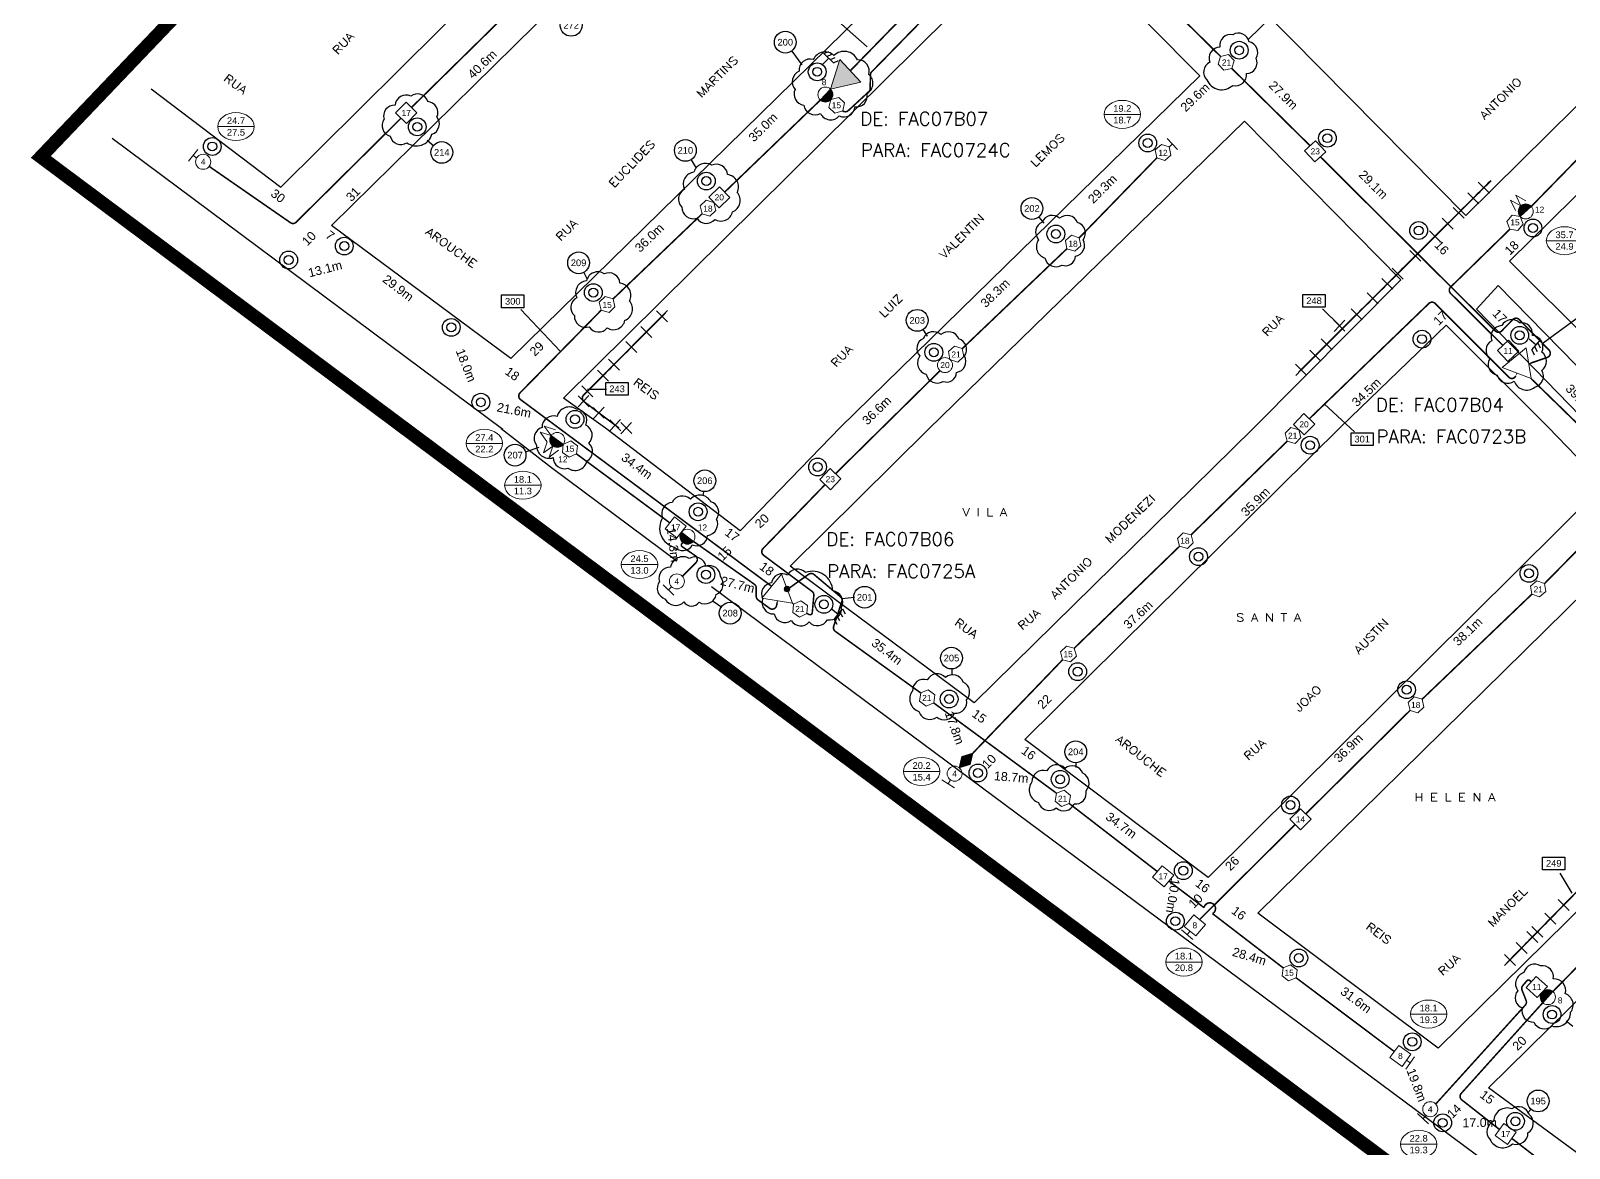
# Model space of a CAD drawing. Header units: inches. Extents: x 246034 to 247769, y 7726337 to 7727523.
# Drawn here: x 246172.3 to 246518.2, y 7726736.5 to 7726987.6 of the extents above; entities that cross this region are included whole.
import ezdxf
from ezdxf.enums import TextEntityAlignment as Align

# ---------------------------------------------------------------- set-up
doc = ezdxf.new("R2010")
doc.units = ezdxf.units.IN
doc.header["$LTSCALE"] = 6
doc.header["$MEASUREMENT"] = 0
doc.linetypes.add('DASHED', pattern=[0.75, 0.5, -0.25])
doc.linetypes.add('PHANTOMX2', pattern=[5, 2.5, -0.5, 0.5, -0.5, 0.5, -0.5])
for name, color, linetype in [('ALTERAÇÃO', 4, 'Continuous'), ('ANOTACOES', 6, 'Continuous'), ('DISTANCIA', 7, 'Continuous'), ('ELETRONICO', 4, 'Continuous'), ('LIMITE', 5, 'PHANTOMX2'), ('NET-CBTR', 3, 'DASHED'), ('NET_UPGRADE', 7, 'Continuous'), ('POSTES', 1, 'Continuous'), ('QUADRAS', 7, 'Continuous'), ('RUAS', 7, 'Continuous'), ('TERRA', 7, 'Continuous')]:
    doc.layers.add(name, color=color, linetype=linetype)
for name, color, linetype, lineweight in [('NET-AMP', 1, 'Continuous', 20), ('NET-SPLT', 1, 'Continuous', 20), ('NET-TAP', 1, 'Continuous', 20), ('NET-TERM', 1, 'Continuous', 20)]:
    doc.layers.add(name, color=color, linetype=linetype, lineweight=lineweight)
doc.layers.add('NET-AMP @ 1', color=1, linetype='Continuous', lineweight=20, true_color=0xff0000)
doc.styles.add('B', font='SIMPLEX', dxfattribs={"width": 1.2, "height": 1.8})
doc.styles.add('Folhas_CAD', font='arial.ttf')
doc.styles.add('Romans', font='ROMANS.shx', dxfattribs={"height": 3})
doc.styles.get("Standard").update_dxf_attribs({"font": 'arial.ttf'})
doc.dimstyles.get("Standard").update_dxf_attribs({"dimtxt": 0.18, "dimasz": 0.18, "dimexe": 0.18, "dimexo": 0.0625, "dimgap": 0.09, "dimtad": 0, "dimtih": 1, "dimtoh": 1, "dimdec": 4, "dimzin": 0, "dimdsep": 46, "dimtxsty": 'Standard', "dimcen": 0.09, "dimadec": 0, "dimazin": 0, "dimtfac": 1, "dimtdec": 4, "dimtofl": 0, "dimtmove": 0, "dimatfit": 3, "dimfxl": 1, "dimtolj": 1, "dimtzin": 0, "dimarcsym": 0})

# ---------------------------------------------------------------- blocks, each defined once
blk = doc.blocks.new('POSTECS')
at = {"layer": 'POSTES', "linetype": 'ByBlock'}
for radius in [2, 1]:
    blk.add_circle((0, 0), radius, dxfattribs=at)
blk = doc.blocks.new('POSTE')
at = {"layer": 'POSTES', "linetype": 'ByBlock'}
for radius in [2, 1]:
    blk.add_circle((0, 0), radius, dxfattribs=at)
blk = doc.blocks.new('TERRA')
at = {"layer": 'TERRA', "linetype": 'ByBlock'}
for p, q in [((0, 0), (0, -2.02)), ((-1.5, -2.02), (-1.97, -3.15)), ((-1.5, -2.02), (1.5, -2.02)), ((-0.49, -2.02), (-0.96, -3.15)), ((0.57, -2.02), (0.09, -3.15)), ((1.5, -2.02), (1.03, -3.15))]:
    blk.add_line(p, q, dxfattribs=at)
blk = doc.blocks.new('DC')
h = blk.add_hatch(color=256)
h.dxf.hatch_style = 1
h.paths.add_polyline_path([(3.38, 0), (0, 0, 1)])
blk.add_line((0, 0), (3.38, 0))
blk.add_circle((1.69, 0), 1.69)
at = {"color": 0}
blk.add_attdef('DCVAL', text='', height=1.35, dxfattribs=at).set_placement((3.1, 3.27), align=Align.MIDDLE)
blk = doc.blocks.new('LE')
at = {"layer": 'NET-AMP'}
h = blk.add_hatch(color=256, dxfattribs=at)
h.dxf.hatch_style = 1
h.paths.add_polyline_path([(0, 3.5), (0, -3.5), (6.06, 0)])
blk.add_lwpolyline([(0, 3.5), (0, -3.5), (6.06, 0)], close=True, dxfattribs=at)
blk = doc.blocks.new('TERMINAL')
blk.add_line((-1, 0), (0, 0))
blk.add_lwpolyline([(-1, -1.6875), (-1, 1.6875)])
blk = doc.blocks.new('EQUAL')
h = blk.add_hatch(color=256)
h.dxf.hatch_style = 1
h.paths.add_polyline_path([(2.25, 1.3), (0, 0), (2.25, -1.3), (4.5, 0)])
for points in [[(4.5, 0), (2.25, 1.3), (0, 0)], [(4.5, 0), (2.25, -1.3), (0, 0)]]:
    blk.add_lwpolyline(points)
blk = doc.blocks.new('TAP8')
blk.add_lwpolyline([(0.92, 1.59), (0, 0), (0.92, -1.59), (2.76, -1.59), (3.68, 0), (2.76, 1.59)], close=True)
blk.add_attdef('DBVAL', text='', height=1.35).set_placement((1.77, -0.06), align=Align.MIDDLE)
blk = doc.blocks.new('TAP2')
at = {"color": 0}
blk.add_circle((1.69, 0), 1.69, dxfattribs=at)
blk.add_attdef('DBVAL', text='', height=1.35, dxfattribs=at).set_placement((1.69, 0), align=Align.MIDDLE)
blk = doc.blocks.new('TAP4')
blk.add_lwpolyline([(3.38, -1.69), (0, -1.69), (0, 1.69), (3.38, 1.69)], close=True)
at = {"color": 0}
blk.add_attdef('DBVAL', text='', height=1.35, dxfattribs=at).set_placement((1.69, 0), align=Align.MIDDLE)
blk = doc.blocks.new('HI-LOW')
blk.add_lwpolyline([(-4.1, 0), (4.1, 0)])
blk.add_ellipse((0, 0), major_axis=(4.1, 0), ratio=0.768293)
for tag, p in [('END-HI', (0, 1.33)), ('END-LO', (0, -1.29))]:
    blk.add_attdef(tag, text='', height=1.5).set_placement(p, align=Align.MIDDLE_CENTER)
blk = doc.blocks.new('AMP3')
for p, q in [((3.1, 1.71), (3.3, 2.03)), ((0, 0), (-0.33, 0)), ((3.1, -1.71), (3.3, -2.03)), ((6.06, 0), (6.38, 0))]:
    blk.add_line(p, q)
blk.add_lwpolyline([(0, 3.5), (0, -3.5), (6.06, 0)], close=True)
blk = doc.blocks.new('CX_CodUpgrade')
blk.add_circle((-0.13, 0.04), 2.45)
at = {"color": 1, "flags": 1}
for tag, p in [('RETIRAR1', (4.74, 11.47)), ('NOVO1', (28.33, 11.47)), ('RETIRAR2', (4.74, 7.94)), ('NOVO2', (28.33, 7.94)), ('RETIRAR3', (4.74, 4.42)), ('NOVO3', (28.33, 4.42)), ('RETIRAR4', (4.74, 0.89)), ('NOVO4', (28.33, 0.9)), ('RETIRAR5', (4.74, -2.63)), ('NOVO5', (28.33, -2.63)), ('RETIRAR6', (4.74, -6.15)), ('NOVO6', (28.33, -6.15)), ('RETIRAR7', (4.74, -9.68)), ('NOVO7', (28.33, -9.68)), ('RETIRAR8', (4.74, -13.2)), ('NOVO8', (28.33, -13.2)), ('RETIRAR9', (4.74, -16.73)), ('NOVO9', (28.33, -16.73))]:
    blk.add_attdef(tag, p, '', height=1.5, dxfattribs=at)
at = {"color": 7, "flags": 1}
for tag, p in [('ANTIGO1', (17.16, 11.46)), ('ANTIGO2', (17.16, 7.94)), ('ANTIGO3', (17.16, 4.41)), ('ANTIGO4', (17.16, 0.89)), ('ANTIGO5', (17.16, -2.63)), ('ANTIGO6', (17.16, -6.16)), ('ANTIGO7', (17.16, -9.68)), ('ANTIGO8', (17.16, -13.21)), ('ANTIGO9', (17.16, -16.73))]:
    blk.add_attdef(tag, p, '', height=1.5, dxfattribs=at)
at = {"color": 1}
blk.add_attdef('CODIGO', text='', height=1.5, dxfattribs=at).set_placement((-0.13, 0.04), align=Align.MIDDLE_CENTER)
blk = doc.blocks.new('AMP3AC')
h = blk.add_hatch(color=256)
h.dxf.hatch_style = 1
h.paths.add_polyline_path([(2.55, 2.03), (3.66, 1.39, 0.131652), (3.74, 1.71, 0.767327)])
h.paths.add_polyline_path([(3.66, 1.39), (2.55, 2.03, 0.131652), (2.47, 1.71, 0.767327)])
for p, q in [((3.1, 1.71), (3.3, 2.03)), ((0, 0), (-0.33, 0)), ((3.1, -1.71), (3.3, -2.03)), ((6.06, 0), (6.38, 0))]:
    blk.add_line(p, q)
blk.add_lwpolyline([(0, 3.5), (0, -3.5), (6.06, 0)], close=True)
blk.add_circle((3.1, 1.71), 0.638)
blk = doc.blocks.new('CARGA')
for p, q in [((-2.5, 0.81), (0, 1.62)), ((-2.5, 0.81), (0, 0)), ((-2.5, -0.81), (0, 0)), ((-2.5, -0.81), (0, -1.62))]:
    blk.add_line(p, q)
blk = doc.blocks.new('CX_CodUpgradeCabo')
blk.add_lwpolyline([(-2.63, 1.45), (2.37, 1.45), (2.37, -1.4), (-2.63, -1.4)], close=True)
at = {"color": 1}
blk.add_attdef('CODIGO', text='', height=1.5, dxfattribs=at).set_placement((-0.13, 0.04), align=Align.MIDDLE_CENTER)
at = {"color": 1, "style": 'Folhas_CAD', "flags": 1}
for tag, p in [('SERVICO', (5.97, 0.89)), ('TIPO', (17.92, 0.89)), ('COMP', (25.22, 0.89))]:
    blk.add_attdef(tag, p, '', height=1.5, dxfattribs=at)
blk = doc.blocks.new('EXCLUIR_CABOdwg')
at = {"layer": 'ANOTACOES', "color": 4}
for points in [[(-1.24, 1.23), (1.24, -1.23)], [(-1.2, -1.28), (1.21, 1.29)]]:
    blk.add_lwpolyline(points, dxfattribs=at)

msp = doc.modelspace()

# ---------------------------------------------------------------- linework, layer by layer
at = {"layer": 'LIMITE', "linetype": 'Continuous', "const_width": 3}
msp.add_lwpolyline([(247361.51, 7726563.79), (247112.71, 7726442.48), (247147.92, 7726399.42), (247053.32, 7726359.97), (247014.86, 7726409.04), (246947.68, 7726374.32), (246685.76, 7726554.08), (246504.44, 7726695.05), (246513.62, 7726706.42), (246174.51, 7726959.26), (246306.47, 7727097.36), (246264.31, 7727145.51), (246277.78, 7727165.15), (246472.38, 7727189.68), (246553, 7727281.82), (246508.14, 7727323.79), (246532.23, 7727521.49), (246803.54, 7727504.62), (247403.19, 7726894.55)], dxfattribs=at)
at = {"layer": 'NET-CBTR', "const_width": 0.35}
for points in [[(246356.53, 7726978.61), (246394.13, 7727017.15)], [(246439.81, 7726981.84), (246420.38, 7727001.01)], [(246283.84, 7726995.89), (246257.87, 7726970.37)], [(246459.95, 7726961.75), (246442.32, 7726979.15)], [(246328.29, 7726951.35), (246349.79, 7726972.03)], [(246509.68, 7726948.14), (246531.56, 7726970.54)], [(246408.02, 7726941.07), (246425.49, 7726959.06)], [(246500.64, 7726953.97), (246457.37, 7726910.88)], [(246303.19, 7726927.34), (246323.21, 7726946.47)], [(246381.71, 7726916.17), (246405.26, 7726938.64)], [(246353.21, 7726888.06), (246376.72, 7726911.22)], [(246454.79, 7726895.37), (246433.17, 7726874.33)], [(246315.94, 7726877.03), (246294.98, 7726892.51)], [(246512.65, 7726863.37), (246531.4, 7726882.41)], [(246430.56, 7726871.74), (246406.89, 7726848.84)], [(246485.11, 7726837.37), (246509.83, 7726861.01)], [(246404.28, 7726846.25), (246384.11, 7726825.27)], [(246402.89, 7726816.27), (246375.28, 7726836.56)], [(246458.95, 7726811.6), (246482.41, 7726834.87)], [(246405.75, 7726813.96), (246425.58, 7726798.66)], [(246435.08, 7726787.86), (246456.57, 7726809.21)], [(246527.2, 7726801.56), (246504.15, 7726778.07)], [(246537.58, 7726795.17), (246514.53, 7726771.68)], [(246478.87, 7726758.21), (246456.78, 7726774.78)], [(246505.27, 7726738.7), (246526.34, 7726722.44)]]:
    msp.add_lwpolyline(points, dxfattribs=at)
at = {"layer": 'NET-CBTR'}
for points in [[(246354.84, 7726969.6, 0.35, 0.35, 0), (246354.92, 7726969.55, 0.35, 0.35, 0.328427), (246356.1, 7726969.68, 0.35, 0.35, 0), (246360.68, 7726973.91, 0.35, 0.35, 0.205129), (246361.01, 7726974.63, 0.35, 0.35, 0), (246361.06, 7726977.68, 0.35, 0.35, -0.191859), (246361.34, 7726978.37, 0.35, 0.35, 0), (246379.23, 7726996.64, 0, 0, 0)], [(246459.74, 7726900.39, 0.35, 0.35, 0), (246486.64, 7726926.32, 0.35, 0.35, -0.412923), (246488.06, 7726926.32, 0.35, 0.35, 0), (246504.64, 7726909.75, 0.35, 0.35, 0.579674), (246506.18, 7726910.1, 0, 0, 0)], [(246533.66, 7726884.92, 0.35, 0.35, 0), (246533.85, 7726885.1, 0.35, 0.35, 0.429418), (246533.86, 7726885.83, 0.35, 0.35, 0), (246509.74, 7726909.34, 0, 0, 0)], [(246346.79, 7726856.65, 0.35, 0.35, 0), (246347.28, 7726856.42, 0.35, 0.35, 0.524425), (246347.99, 7726856.83, 0.35, 0.35, 0), (246348.34, 7726860.72, 0.35, 0.35, 0.255334), (246347.96, 7726861.6, 0.35, 0.35, 0), (246337.02, 7726869.75, 0.35, 0.35, -0.450243), (246336.92, 7726871.25, 0.35, 0.35, 0), (246350.87, 7726885.62, 0, 0, 0)], [(246340.1, 7726859.12, 0.35, 0.35, 0), (246339.96, 7726858.43, 0.35, 0.35, -0.546847), (246338.39, 7726857.82, 0.35, 0.35, 0), (246335.8, 7726859.7, 0.35, 0.35, -0.239717), (246335.39, 7726860.51, 0.35, 0.35, 0), (246335.39, 7726862.4, 0.35, 0.35, 0.240087), (246334.98, 7726863.21, 0.35, 0.35, 0), (246321.25, 7726872.87, 0, 0, 0)], [(246372.37, 7726838.8, 0.35, 0.35, 0), (246353.16, 7726852.64, 0.35, 0.35, -0.327154), (246352.8, 7726853.76, 0.35, 0.35, 0), (246354.63, 7726859.32, 0.35, 0.35, 0.305967), (246354.33, 7726860.4, 0.35, 0.35, 0), (246348.39, 7726865.41, 0.35, 0.35, 0.342108), (246347.17, 7726865.46, 0.35, 0.35, 0), (246342.66, 7726862.26, 0, 0, 0)], [(246437.99, 7726789.2, 0.35, 0.35, 0), (246453.86, 7726777.02, 0, 0, 0)]]:
    msp.add_lwpolyline(points, format="xyseb", dxfattribs=at)
at = {"layer": 'NET-CBTR', "const_width": 0.35}
for points in [[(246255.51, 7726967.96), (246231.94, 7726944.61, -0.3688), (246230.65, 7726944.48), (246212.36, 7726957.14)], [(246509.47, 7726912.89), (246513.28, 7726914.21, 0.550714), (246513.67, 7726915.85), (246506.95, 7726922.71, 0.39956), (246505.57, 7726922.76), (246502.96, 7726920.1, -0.396859), (246501.59, 7726920.14), (246462.25, 7726959.28)], [(246503.3, 7726916.89), (246491.53, 7726928.59, -0.418732), (246491.54, 7726930.02), (246504.87, 7726943.02)], [(246338.83, 7726862.78), (246282.34, 7726904.76, -0.442061), (246282.27, 7726906.23), (246300.52, 7726924.81)], [(246304.53, 7726898.32), (246296.66, 7726904.27, -0.442061), (246296.58, 7726905.75), (246314.96, 7726924.21)], [(246318.88, 7726872.58), (246318.69, 7726872.39, 0.463991), (246318.77, 7726871.63), (246321.7, 7726869.63, -0.468211), (246321.85, 7726868.1), (246318.78, 7726865)], [(246428.19, 7726796.51), (246436.1, 7726790.53, -1.610458), (246437.99, 7726789.2), (246437.99, 7726789.2)], [(246509.65, 7726773.84), (246509.44, 7726774.09, 0.464701), (246508.67, 7726774.1), (246507.76, 7726773.03, 0.276998), (246507.59, 7726772.02), (246508.51, 7726769.67, -0.284736), (246508.32, 7726768.63), (246488.18, 7726746.4)], [(246512.26, 7726769.18), (246493.92, 7726748.8, 0.435498), (246494.04, 7726747.34), (246502.54, 7726740.67)]]:
    msp.add_lwpolyline(points, format="xyb", dxfattribs=at)
at = {"layer": 'NET_UPGRADE'}
for points in [[(246442.55, 7726975.35, 0.520567), (246442.55, 7726975.35, 0.520567), (246445.66, 7726977.98, 0.520567), (246447.82, 7726981.47, 0.520567), (246446.22, 7726985.13, 0.520567), (246442.55, 7726986.73, 0.520567), (246439.63, 7726983.91, 0.520567), (246437.37, 7726980.52, 0.520567), (246436.71, 7726976.57, 0.520567), (246442.55, 7726975.35)], [(246352.86, 7726982.04, 0.520567), (246352.86, 7726982.04, 0.520567), (246348.22, 7726981.16, 0.520567), (246345.03, 7726978.52, 0.520567), (246344.15, 7726974.45, 0.520567), (246346.07, 7726970.93, 0.520567), (246349.82, 7726969.01, 0.520567), (246354.06, 7726968.46, 0.520567), (246357.58, 7726970.53, 0.520567), (246360.3, 7726973.49, 0.520567), (246360.7, 7726977.8, 0.520567), (246358.14, 7726981.08, 0.520567), (246352.86, 7726982.04)], [(246262.47, 7726964.36, 0.520567), (246262.47, 7726964.36, 0.520567), (246263.58, 7726968.25, 0.520567), (246261.52, 7726971.69, 0.520567), (246257.7, 7726972.94, 0.520567), (246254.18, 7726970.89, 0.520567), (246251.69, 7726967.73, 0.520567), (246253.08, 7726963.92, 0.520567), (246256.82, 7726962.45, 0.520567), (246262.47, 7726964.36)], [(246331.11, 7726951.28, 0.520567), (246331.11, 7726951.28, 0.520567), (246328.95, 7726955.28, 0.520567), (246325.4, 7726957.39, 0.520567), (246321.39, 7726955.81, 0.520567), (246319.22, 7726952, 0.520567), (246318.69, 7726947.99, 0.520567), (246322.04, 7726945.5, 0.520567), (246326.05, 7726945.23, 0.520567), (246330.06, 7726946.94, 0.520567), (246331.11, 7726951.28)], [(246407.15, 7726936.97, 0.520567), (246407.15, 7726936.97, 0.520567), (246408.92, 7726940.66, 0.520567), (246407.64, 7726944.52, 0.520567), (246403.62, 7726945.48, 0.520567), (246399.68, 7726944.6, 0.520567), (246398.88, 7726940.66, 0.520567), (246400.32, 7726936.56, 0.520567), (246404.1, 7726934.96, 0.520567), (246407.15, 7726936.97)], [(246306.92, 7726926.88, 0.520567), (246306.92, 7726926.88, 0.520567), (246304.75, 7726930.88, 0.520567), (246301.2, 7726932.99, 0.520567), (246297.19, 7726931.41, 0.520567), (246295.02, 7726927.6, 0.520567), (246294.49, 7726923.59, 0.520567), (246297.85, 7726921.1, 0.520567), (246301.86, 7726920.83, 0.520567), (246305.86, 7726922.54, 0.520567), (246306.92, 7726926.88)], [(246510.46, 7726907.52, 0.520567), (246510.46, 7726907.52, 0.520567), (246512.04, 7726911.28, 0.520567), (246512.04, 7726915.41, 0.520567), (246509.93, 7726919.16, 0.520567), (246507.01, 7726921.94, 0.520567), (246503.02, 7726921.34, 0.520567), (246500.77, 7726917.96, 0.520567), (246500.32, 7726913.91, 0.520567), (246501.97, 7726910.23, 0.520567), (246505.8, 7726908.88, 0.520567), (246510.46, 7726907.52)], [(246380.45, 7726910.83, 0.520567), (246380.45, 7726910.83, 0.520567), (246382.21, 7726914.52, 0.520567), (246380.93, 7726918.38, 0.520567), (246376.91, 7726919.34, 0.520567), (246372.97, 7726918.46, 0.520567), (246372.17, 7726914.52, 0.520567), (246373.61, 7726910.42, 0.520567), (246377.39, 7726908.82, 0.520567), (246380.45, 7726910.83)], [(246289.73, 7726891.68, 0.520567), (246289.73, 7726891.68, 0.520567), (246293, 7726889.32, 0.520567), (246297.32, 7726890.87, 0.520567), (246297.73, 7726894.94, 0.520567), (246297.07, 7726899.01, 0.520567), (246294.96, 7726902.58, 0.520567), (246290.59, 7726900.92, 0.520567), (246287.22, 7726898.46, 0.520567), (246285.96, 7726894.49, 0.520567), (246289.73, 7726891.68)], [(246317.01, 7726871.59, 0.520567), (246317.01, 7726871.59, 0.520567), (246321.01, 7726872.07, 0.520567), (246324.45, 7726874.21, 0.520567), (246326.45, 7726877.88, 0.520567), (246325.21, 7726881.74, 0.520567), (246320.59, 7726882.31, 0.520567), (246316.49, 7726881.6, 0.520567), (246314.34, 7726878.12, 0.520567), (246317.01, 7726871.59)], [(246322.53, 7726859.18, 0.520567), (246322.53, 7726859.18, 0.520567), (246326.39, 7726860.93, 0.520567), (246327.34, 7726864.93, 0.520567), (246324.06, 7726867.27, 0.520567), (246320.34, 7726869.02, 0.520567), (246316.11, 7726867.05, 0.520567), (246313.63, 7726863.84, 0.520567), (246314.94, 7726859.9, 0.520567), (246319.1, 7726859.25, 0.520567), (246322.53, 7726859.18)], [(246346.48, 7726865.84, 0.520567), (246346.48, 7726865.84, 0.520567), (246342.47, 7726865.26, 0.520567), (246338.8, 7726863.52, 0.520567), (246336.83, 7726859.97, 0.520567), (246339.39, 7726856.54, 0.520567), (246343.28, 7726855.09, 0.520567), (246347.29, 7726854.74, 0.520567), (246351.42, 7726855.26, 0.520567), (246354.56, 7726858.05, 0.520567), (246352.59, 7726861.71, 0.520567), (246346.48, 7726865.84)], [(246371.98, 7726834.62, 0.520567), (246371.98, 7726834.62, 0.520567), (246375.98, 7726833.38, 0.520567), (246379.98, 7726834.28, 0.520567), (246382.68, 7726837.26, 0.520567), (246381.95, 7726841.21, 0.520567), (246377.95, 7726842.27, 0.520567), (246373.84, 7726841.71, 0.520567), (246370.52, 7726839.23, 0.520567), (246371.98, 7726834.62)], [(246398.85, 7726814.18, 0.520567), (246398.85, 7726814.18, 0.520567), (246402.85, 7726812.94, 0.520567), (246406.85, 7726813.84, 0.520567), (246409.55, 7726816.83, 0.520567), (246408.82, 7726820.77, 0.520567), (246404.82, 7726821.84, 0.520567), (246400.71, 7726821.27, 0.520567), (246397.38, 7726818.8, 0.520567), (246398.85, 7726814.18)], [(246518.5, 7726767.03, 0.520567), (246518.5, 7726767.03, 0.520567), (246517.31, 7726771.19, 0.520567), (246514.62, 7726774.52, 0.520567), (246511.78, 7726777.45, 0.520567), (246508.03, 7726775.94, 0.520567), (246506.62, 7726771.87, 0.520567), (246507.67, 7726767.99, 0.520567), (246510.27, 7726764.83, 0.520567), (246514.3, 7726763.97, 0.520567), (246518.5, 7726767.03)], [(246505.48, 7726737.47, 0.520567), (246505.48, 7726737.47, 0.520567), (246508.93, 7726739.94, 0.520567), (246509.2, 7726744.03, 0.520567), (246505.32, 7726745.33, 0.520567), (246501.23, 7726742.53, 0.520567), (246500.37, 7726738.49, 0.520567), (246505.48, 7726737.47)]]:
    msp.add_lwpolyline(points, format="xyb", close=True, dxfattribs=at)
at = {"layer": 'QUADRAS'}
for points in [[(246494.98, 7726946.09), (246370.24, 7727072.23), (246413.49, 7727114.4), (246537.94, 7726988.51), (246494.98, 7726946.09)], [(246199.31, 7726974.58), (246228.48, 7726952.44), (246299.88, 7727023.25), (246264.35, 7727059.31)], [(246239.87, 7726943.85), (246354.17, 7727056.26), (246388.72, 7727020.32), (246280.22, 7726913.96), (246239.87, 7726943.85)], [(246301.52, 7726898.29), (246292.06, 7726905.07), (246400.51, 7727012.37), (246435.14, 7726977.45), (246354.34, 7726898.53)], [(246542.05, 7726898.75), (246504.76, 7726935.86), (246542.96, 7726973.34)], [(246374.07, 7726897.99), (246445.15, 7726967.29), (246480.32, 7726931.64), (246447.06, 7726898.13)], [(246190.58, 7726963.46), (246278.39, 7726898.11)], [(246502.19, 7726930.4), (246627.9, 7726802), (246622.38, 7726796.47), (246497.37, 7726925.06), (246502.19, 7726930.4)], [(246466.9, 7726898.67), (246490.53, 7726921.42), (246513.5, 7726898.55)], [(246278, 7726898.24), (246289.32, 7726889.47), (246317.54, 7726868.5)], [(246354.34, 7726898.53), (246331.74, 7726875.25), (246301.52, 7726898.29)], [(246447.06, 7726898.13), (246384.38, 7726836.55), (246343, 7726867.28), (246374.07, 7726897.99)], [(246513.5, 7726898.55), (246526.01, 7726885.57), (246437.02, 7726797.33), (246395.79, 7726828.34), (246466.9, 7726898.67)], [(246488.76, 7726758.93), (246448.18, 7726789.29), (246535.85, 7726875.53), (246570.95, 7726839.87), (246488.76, 7726758.93)], [(246325.32, 7726862.72), (246534.05, 7726707.69), (246515.91, 7726689.9)], [(246605.53, 7726778.49), (246544.11, 7726717.65), (246500.07, 7726750.07), (246581.14, 7726829.78), (246605.49, 7726805.28)]]:
    msp.add_lwpolyline(points, dxfattribs=at)

# ---------------------------------------------------------------- block references
at = {"layer": 'ALTERAÇÃO'}
for p in [(246499, 7726952.34), (246496.62, 7726949.97), (246493.33, 7726946.69), (246490.86, 7726944.23), (246488.02, 7726941.4), (246483.63, 7726937.03), (246479.6, 7726933.02), (246477.31, 7726930.74), (246474.01, 7726927.46), (246314.21, 7726923.45), (246466.54, 7726921.31), (246470.44, 7726923.9), (246310.67, 7726919.9), (246307.31, 7726916.52), (246461.11, 7726914.61), (246463.67, 7726917.16), (246303.41, 7726912.6), (246457.91, 7726911.42), (246300.93, 7726910.11), (246296.56, 7726904.36), (246297.39, 7726906.56), (246299.99, 7726901.75), (246303.67, 7726898.96), (246306.16, 7726898.32), (246516.94, 7726791.11), (246513.96, 7726788.07), (246509.9, 7726783.93), (246511.06, 7726785.11), (246507.49, 7726781.47), (246504.86, 7726778.79)]:
    msp.add_blockref('EXCLUIR_CABOdwg', p, dxfattribs=at)
at = {"layer": 'ELETRONICO'}
for p, rotation in [((246350.3, 7726980), 136.2469965361813), ((246509.23, 7726918.35), 48.9709922961568), ((246352.25, 7726857.75), 51.63022842583921)]:
    msp.add_blockref('TERRA', p, dxfattribs=dict(at, rotation=rotation))
at = {"layer": 'NET-AMP'}
for name, p, rotation in [('LE', (246356.53, 7726978.61), 222.5749640688145), ('AMP3', (246505.81, 7726914.17), 309.1173529441474), ('AMP3AC', (246338.83, 7726862.78), 320.7703010615345)]:
    msp.add_blockref(name, p, dxfattribs=dict(at, rotation=rotation))
at = {"layer": 'NET-SPLT'}
ref = msp.add_blockref('DC', (246349.79, 7726972.03), dxfattribs=dict(at, rotation=47.44675989241879))
ref.add_attrib('DCVAL', '8', dxfattribs={"layer": '0', "color": 0, "height": 1.35}).set_placement((246350.64, 7726976.06), align=Align.MIDDLE)
ref = msp.add_blockref('DC', (246509.68, 7726948.14), dxfattribs=dict(at, rotation=221.7802699526068))
ref.add_attrib('DCVAL', '12', dxfattribs={"layer": '0', "color": 0, "height": 1.35}).set_placement((246511.55, 7726947.43), align=Align.MIDDLE)
ref = msp.add_blockref('DC', (246289.27, 7726896.64), dxfattribs=dict(at, rotation=324.2037701785332))
ref.add_attrib('DCVAL', '12', dxfattribs={"layer": '0', "color": 0, "height": 1.35}).set_placement((246291.91, 7726891.32), align=Align.MIDDLE)
ref = msp.add_blockref('DC', (246318.6, 7726874.95), dxfattribs=dict(at, rotation=321.7942239599959))
ref.add_attrib('DCVAL', '12', dxfattribs={"layer": '0', "color": 0, "height": 1.35}).set_placement((246323.29, 7726875.99), align=Align.MIDDLE)
ref = msp.add_blockref('DC', (246514.53, 7726771.68), dxfattribs=dict(at, rotation=227.7300581211819))
ref.add_attrib('DCVAL', '8', dxfattribs={"layer": '0', "color": 0, "height": 1.35}).set_placement((246516.16, 7726769.7), align=Align.MIDDLE)
at = {"layer": 'NET-TAP'}
ref = msp.add_blockref('TAP8', (246442.32, 7726979.15), dxfattribs=dict(at, rotation=133.0222986568899))
ref.add_attrib('DBVAL', '21', dxfattribs={"layer": '0', "height": 1.35}).set_placement((246441.15, 7726980.49), align=Align.MIDDLE)
ref = msp.add_blockref('TAP4', (246255.51, 7726967.96), dxfattribs=dict(at, rotation=45.6276092863346))
ref.add_attrib('DBVAL', '17', dxfattribs={"layer": '0', "color": 0, "height": 1.35}).set_placement((246256.69, 7726969.16), align=Align.MIDDLE)
ref = msp.add_blockref('TAP8', (246352.17, 7726972.13), dxfattribs=dict(at, rotation=316.5094017535872))
ref.add_attrib('DBVAL', '15', dxfattribs={"layer": '0', "height": 1.35}).set_placement((246353.41, 7726970.87), align=Align.MIDDLE)
ref = msp.add_blockref('TAP8', (246425.49, 7726959.06), dxfattribs=dict(at, rotation=41.40037844640651))
ref.add_attrib('DBVAL', '12', dxfattribs={"layer": '0', "height": 1.35}).set_placement((246426.86, 7726960.19), align=Align.MIDDLE)
ref = msp.add_blockref('TAP4', (246462.25, 7726959.28), dxfattribs=dict(at, rotation=133.0222986568899))
ref.add_attrib('DBVAL', '23', dxfattribs={"layer": '0', "color": 0, "height": 1.35}).set_placement((246461.1, 7726960.52), align=Align.MIDDLE)
for p, values in [((246209.33, 7726958.17), {'DBVAL': '4'}), ((246376.15, 7726912.48), {'DBVAL': '20'}), ((246315.85, 7726863.87), {'DBVAL': '4'}), ((246378.31, 7726820.65), {'DBVAL': '4'}), ((246485.26, 7726745.24), {'DBVAL': '4'})]:
    msp.add_blockref('TAP2', p, dxfattribs=at).add_auto_attribs(values)
ref = msp.add_blockref('TAP8', (246323.21, 7726946.47), dxfattribs=dict(at, rotation=43.57153781566443))
ref.add_attrib('DBVAL', '18', dxfattribs={"layer": '0', "height": 1.35}).set_placement((246324.53, 7726947.65), align=Align.MIDDLE)
ref = msp.add_blockref('TAP4', (246325.87, 7726949), dxfattribs=dict(at, rotation=44.12561340317104))
ref.add_attrib('DBVAL', '20', dxfattribs={"layer": '0', "color": 0, "height": 1.35}).set_placement((246327.08, 7726950.18), align=Align.MIDDLE)
ref = msp.add_blockref('TAP8', (246507.16, 7726945.89), dxfattribs=dict(at, rotation=231.4232436189965))
ref.add_attrib('DBVAL', '15', dxfattribs={"layer": '0', "height": 1.35}).set_placement((246506.01, 7726944.54), align=Align.MIDDLE)
ref = msp.add_blockref('TAP8', (246405.26, 7726938.64), dxfattribs=dict(at, rotation=41.40037844640649))
ref.add_attrib('DBVAL', '18', dxfattribs={"layer": '0', "height": 1.35}).set_placement((246406.63, 7726939.76), align=Align.MIDDLE)
ref = msp.add_blockref('TAP8', (246300.52, 7726924.81), dxfattribs=dict(at, rotation=43.57153781566443))
ref.add_attrib('DBVAL', '15', dxfattribs={"layer": '0', "height": 1.35}).set_placement((246301.85, 7726925.99), align=Align.MIDDLE)
ref = msp.add_blockref('TAP8', (246378.95, 7726913.74), dxfattribs=dict(at, rotation=41.40037844640649))
ref.add_attrib('DBVAL', '21', dxfattribs={"layer": '0', "height": 1.35}).set_placement((246380.32, 7726914.87), align=Align.MIDDLE)
ref = msp.add_blockref('TAP4', (246505.6, 7726914.43), dxfattribs=dict(at, rotation=133.0222986568899))
ref.add_attrib('DBVAL', '11', dxfattribs={"layer": '0', "color": 0, "height": 1.35}).set_placement((246504.45, 7726915.66), align=Align.MIDDLE)
ref = msp.add_blockref('TAP4', (246457.4, 7726897.96), dxfattribs=dict(at, rotation=46.07190362822049))
ref.add_attrib('DBVAL', '20', dxfattribs={"layer": '0', "color": 0, "height": 1.35}).set_placement((246458.57, 7726899.17), align=Align.MIDDLE)
ref = msp.add_blockref('TAP8', (246454.32, 7726897.15), dxfattribs=dict(at, rotation=344.7804008653948))
ref.add_attrib('DBVAL', '21', dxfattribs={"layer": '0', "height": 1.35}).set_placement((246456.02, 7726896.62), align=Align.MIDDLE)
ref = msp.add_blockref('TAP8', (246293.68, 7726895.42), dxfattribs=dict(at, rotation=264.1693668408926))
ref.add_attrib('DBVAL', '15', dxfattribs={"layer": '0', "height": 1.35}).set_placement((246293.44, 7726893.66), align=Align.MIDDLE)
ref = msp.add_blockref('TAP4', (246350.87, 7726885.62), dxfattribs=dict(at, rotation=46.07190362822032))
ref.add_attrib('DBVAL', '23', dxfattribs={"layer": '0', "color": 0, "height": 1.35}).set_placement((246352.04, 7726886.84), align=Align.MIDDLE)
ref = msp.add_blockref('TAP4', (246315.94, 7726877.03), dxfattribs=dict(at, rotation=322.0496269975656))
ref.add_attrib('DBVAL', '17', dxfattribs={"layer": '0', "color": 0, "height": 1.35}).set_placement((246317.27, 7726875.99), align=Align.MIDDLE)
ref = msp.add_blockref('TAP8', (246430.1, 7726873.52), dxfattribs=dict(at, rotation=344.7804008653948))
ref.add_attrib('DBVAL', '18', dxfattribs={"layer": '0', "height": 1.35}).set_placement((246431.79, 7726873), align=Align.MIDDLE)
ref = msp.add_blockref('TAP8', (246509.83, 7726861.01), dxfattribs=dict(at, rotation=39.90220594719544))
ref.add_attrib('DBVAL', '21', dxfattribs={"layer": '0', "height": 1.35}).set_placement((246511.23, 7726862.1), align=Align.MIDDLE)
ref = msp.add_blockref('TAP8', (246343.77, 7726858.74), dxfattribs=dict(at, rotation=325.3096594304753))
ref.add_attrib('DBVAL', '21', dxfattribs={"layer": '0', "height": 1.35}).set_placement((246345.19, 7726857.69), align=Align.MIDDLE)
ref = msp.add_blockref('TAP8', (246403.82, 7726848.02), dxfattribs=dict(at, rotation=344.7804008653948))
ref.add_attrib('DBVAL', '15', dxfattribs={"layer": '0', "height": 1.35}).set_placement((246405.51, 7726847.5), align=Align.MIDDLE)
ref = msp.add_blockref('TAP8', (246372.37, 7726838.8), dxfattribs=dict(at, rotation=322.5005481515789))
ref.add_attrib('DBVAL', '21', dxfattribs={"layer": '0', "height": 1.35}).set_placement((246373.74, 7726837.68), align=Align.MIDDLE)
ref = msp.add_blockref('TAP8', (246482, 7726836.66), dxfattribs=dict(at, rotation=342.930706728414))
ref.add_attrib('DBVAL', '18', dxfattribs={"layer": '0', "height": 1.35}).set_placement((246483.68, 7726836.09), align=Align.MIDDLE)
ref = msp.add_blockref('TAP8', (246402.6, 7726814.46), dxfattribs=dict(at, rotation=20.97797902638617))
ref.add_attrib('DBVAL', '21', dxfattribs={"layer": '0', "height": 1.35}).set_placement((246404.28, 7726815.04), align=Align.MIDDLE)
ref = msp.add_blockref('TAP4', (246456.56, 7726811.59), dxfattribs=dict(at, rotation=315.0474413316593))
ref.add_attrib('DBVAL', '14', dxfattribs={"layer": '0', "color": 0, "height": 1.35}).set_placement((246457.76, 7726810.4), align=Align.MIDDLE)
ref = msp.add_blockref('TAP4', (246425.81, 7726796.28), dxfattribs=dict(at, rotation=50.49569583866661))
ref.add_attrib('DBVAL', '17', dxfattribs={"layer": '0', "color": 0, "height": 1.35}).set_placement((246426.89, 7726797.58), align=Align.MIDDLE)
ref = msp.add_blockref('TAP4', (246432.93, 7726785.25), dxfattribs=dict(at, rotation=50.49569583866666))
ref.add_attrib('DBVAL', '8', dxfattribs={"layer": '0', "color": 0, "height": 1.35}).set_placement((246434.01, 7726786.56), align=Align.MIDDLE)
ref = msp.add_blockref('TAP8', (246453.86, 7726777.02), dxfattribs=dict(at, rotation=322.5005481515789))
ref.add_attrib('DBVAL', '15', dxfattribs={"layer": '0', "height": 1.35}).set_placement((246455.23, 7726775.89), align=Align.MIDDLE)
ref = msp.add_blockref('TAP4', (246509.76, 7726771.45), dxfattribs=dict(at, rotation=47.61740732256362))
ref.add_attrib('DBVAL', '11', dxfattribs={"layer": '0', "color": 0, "height": 1.35}).set_placement((246510.9, 7726772.7), align=Align.MIDDLE)
ref = msp.add_blockref('TAP4', (246478.87, 7726758.21), dxfattribs=dict(at, rotation=324.1795928504445))
ref.add_attrib('DBVAL', '8', dxfattribs={"layer": '0', "color": 0, "height": 1.35}).set_placement((246480.24, 7726757.22), align=Align.MIDDLE)
ref = msp.add_blockref('TAP4', (246502.54, 7726740.67), dxfattribs=dict(at, rotation=324.1795928504445))
ref.add_attrib('DBVAL', '17', dxfattribs={"layer": '0', "color": 0, "height": 1.35}).set_placement((246503.91, 7726739.68), align=Align.MIDDLE)
at = {"layer": 'NET-TERM'}
for p, values in [((246417.7, 7726968.82), {'END-HI': '19.2', 'END-LO': '18.7'}), ((246218.4, 7726966.08), {'END-HI': '24.7', 'END-LO': '27.5'}), ((246517.15, 7726940.43), {'END-HI': '35.7', 'END-LO': '24.9'}), ((246274.24, 7726894.89), {'END-HI': '27.4', 'END-LO': '22.2'}), ((246282.91, 7726885.47), {'END-HI': '18.1', 'END-LO': '11.3'}), ((246309.14, 7726867.64), {'END-HI': '24.5', 'END-LO': '13.0'}), ((246372.58, 7726821.15), {'END-HI': '20.2', 'END-LO': '15.4'}), ((246431.56, 7726778.32), {'END-HI': '18.1', 'END-LO': '20.8'}), ((246486.58, 7726766.63), {'END-HI': '18.1', 'END-LO': '19.3'}), ((246484.34, 7726737.36), {'END-HI': '22.8', 'END-LO': '19.3'})]:
    msp.add_blockref('HI-LOW', p, dxfattribs=at).add_auto_attribs(values)
for name, p, rotation in [('TERMINAL', (246209.55, 7726959.01), 321.1680072473394), ('TERMINAL', (246428.25, 7726961.49), 223.0222987323087), ('CARGA', (246507.29, 7726948.28), 312.6415085097458), ('CARGA', (246289.27, 7726896.64), 324.4090775793265), ('CARGA', (246289.65, 7726894.28), 53.64981139085725), ('TERMINAL', (246316.35, 7726862.67), 46.04870024462797), ('EQUAL', (246381.02, 7726822), 46.62058814601114), ('TERMINAL', (246379.07, 7726819.24), 57.99831744290858), ('TERMINAL', (246432.93, 7726785.25), 50.49569583866666), ('TERMINAL', (246481.61, 7726756.23), 144.1795928396274), ('TERMINAL', (246486, 7726743.84), 47.14468844217571)]:
    msp.add_blockref(name, p, dxfattribs=dict(at, rotation=rotation))
at = {"layer": 'NET_UPGRADE'}
for name, p, values in [('CX_CodUpgrade', (246293.9, 7726988.8), {'CODIGO': '272'}), ('CX_CodUpgrade', (246342.05, 7726985), {'CODIGO': '200'}), ('CX_CodUpgrade', (246264.81, 7726960.24), {'CODIGO': '214'}), ('CX_CodUpgrade', (246319.58, 7726960.69), {'CODIGO': '210'}), ('CX_CodUpgrade', (246397.51, 7726947.64), {'CODIGO': '202'}), ('CX_CodUpgrade', (246295.57, 7726935.42), {'CODIGO': '209'}), ('CX_CodUpgradeCabo', (246280.77, 7726926.78), {'CODIGO': '300'}), ('CX_CodUpgradeCabo', (246460.95, 7726926.9), {'CODIGO': '248'}), ('CX_CodUpgrade', (246371.72, 7726922.49), {'CODIGO': '203'}), ('CX_CodUpgradeCabo', (246304.22, 7726907.1), {'CODIGO': '243'}), ('CX_CodUpgrade', (246281.29, 7726892.2), {'CODIGO': '207'}), ('CX_CodUpgradeCabo', (246471.78, 7726895.8), {'CODIGO': '301'}), ('CX_CodUpgrade', (246323.95, 7726886.45), {'CODIGO': '206'}), ('CX_CodUpgrade', (246359.9, 7726860.26), {'CODIGO': '201'}), ('CX_CodUpgrade', (246329.65, 7726856.69), {'CODIGO': '208'}), ('CX_CodUpgrade', (246379.42, 7726846.59), {'CODIGO': '205'}), ('CX_CodUpgrade', (246407.36, 7726825.52), {'CODIGO': '204'}), ('CX_CodUpgradeCabo', (246514.85, 7726800.46), {'CODIGO': '249'}), ('CX_CodUpgrade', (246511.34, 7726747.05), {'CODIGO': '195'})]:
    msp.add_blockref(name, p, dxfattribs=at).add_auto_attribs(values)
at = {"layer": 'POSTES'}
for name, p in [('POSTE', (246443.99, 7726983.24)), ('POSTECS', (246349.1, 7726978.39)), ('POSTECS', (246259.16, 7726966.02)), ('POSTE', (246423.43, 7726962.39)), ('POSTE', (246463.83, 7726963.47)), ('POSTE', (246213.06, 7726961.61)), ('POSTE', (246324.16, 7726953.83)), ('POSTECS', (246402.77, 7726941.93)), ('POSTE', (246484.35, 7726942.72)), ('POSTE', (246510.04, 7726943.28)), ('POSTE', (246242.75, 7726939.22)), ('POSTE', (246230.24, 7726936.09)), ('POSTE', (246298.76, 7726928.77)), ('POSTE', (246266.81, 7726920.95)), ('POSTE', (246485.1, 7726918.31)), ('POSTE', (246507.07, 7726919.17)), ('POSTE', (246375.32, 7726915.35)), ('POSTE', (246273.47, 7726904.13)), ('POSTE', (246294.64, 7726900.29)), ('POSTE', (246459.94, 7726894.47)), ('POSTE', (246349.18, 7726889.58)), ('POSTE', (246322.32, 7726879.51)), ('POSTE', (246434.84, 7726869.43)), ('POSTE', (246324.08, 7726865.39)), ('POSTE', (246509.14, 7726865.66)), ('POSTE', (246350.6, 7726858.71)), ('POSTE', (246407.66, 7726843.58)), ('POSTE', (246378.76, 7726837.43)), ('POSTE', (246481.63, 7726839.51)), ('POSTE', (246385.24, 7726820.8)), ('POSTECS', (246403.74, 7726819.37)), ('POSTE', (246455.53, 7726813.6)), ('POSTE', (246431.42, 7726798.86)), ('POSTE', (246429.64, 7726787.5)), ('POSTE', (246457.39, 7726779.23)), ('POSTE', (246514.35, 7726766.52)), ('POSTE', (246482.91, 7726760.39)), ('POSTE', (246489.75, 7726742.18)), ('POSTE', (246506.11, 7726742.52))]:
    msp.add_blockref(name, p, dxfattribs=at)

# ---------------------------------------------------------------- texts
at = {"layer": 'DISTANCIA'}
for s, rotation, p in [('40.6m', 44.5838, (246273.76, 7726980.1)), ('29.6m', 44.0134, (246434.06, 7726972.67)), ('27.9m', 315.3586, (246453.94, 7726973.14)), ('35.0m', 44.7103, (246336.91, 7726965.93)), ('29.3m', 44.657, (246413.23, 7726952.09)), ('29.1m', 315.0156, (246474.17, 7726953.04)), ('30', 322.9477, (246227.86, 7726950.51)), ('31', 45.764, (246244.72, 7726950.88)), ('36.0m', 44.185, (246311.35, 7726941.09)), ('10', 45.764, (246234.81, 7726940.94)), ('7', 322.9477, (246239.57, 7726941.61)), ('16', 313.9243, (246489.53, 7726938.86)), ('18', 44.732, (246505.26, 7726938.85)), ('13.1m', 14.2571, (246238.43, 7726934.11)), ('29.9m', 322.8981, (246254.9, 7726929.81)), ('38.3m', 44.2339, (246389.09, 7726928.67)), ('17', 44.732, (246489.24, 7726923.05)), ('17', 313.9243, (246502.57, 7726923.48)), ('18.0m', 291.6853, (246270.14, 7726912.44)), ('29', 43.9136, (246286.03, 7726916.14)), ('18', 323.9874, (246280.55, 7726910.51)), ('34.5m', 43.6884, (246472.58, 7726906.38)), ('36.6m', 44.1996, (246362.47, 7726902.3)), ('39.6m', 313.7425, (246520.62, 7726904.91)), ('21.6m', 349.1417, (246280.93, 7726902.34)), ('34.4m', 323.6457, (246308.56, 7726889.81)), ('35.9m', 44.9844, (246447.63, 7726881.77)), ('20', 43.614, (246336.67, 7726877.46)), ('14.3m', 276.9149, (246316.74, 7726872.07)), ('17', 323.7046, (246329.98, 7726874.34)), ('15', 43.614, (246328.28, 7726870.13)), ('18', 323.7046, (246337.76, 7726866.67)), ('27.7m', 345.6482, (246331.21, 7726863.17)), ('37.6m', 43.3207, (246421.24, 7726856.39)), ('38.1m', 43.3844, (246495.36, 7726852.6)), ('35.4m', 322.6584, (246364.79, 7726848.09)), ('22', 45.5407, (246400.18, 7726836.85)), ('17.8m', 289.7567, (246379.99, 7726830.99)), ('15', 323.7824, (246385.53, 7726833.55)), ('36.9m', 44.4891, (246468.51, 7726826.43)), ('16', 323.7824, (246396.64, 7726825.29)), ('10', 45.5407, (246387.75, 7726823.42)), ('18.7m', 355.4024, (246392.73, 7726819.88)), ('34.7m', 323.5704, (246417.48, 7726809.05)), ('26', 45.1505, (246442.4, 7726800.5)), ('10.0m', 261.2491, (246429.09, 7726793.21)), ('16', 323.2956, (246435.79, 7726795.44)), ('10', 45.1505, (246434.18, 7726792.06)), ('16', 323.2956, (246443.9, 7726789.31)), ('28.4m', 343.3507, (246446.27, 7726779.61)), ('31.6m', 323.3007, (246470.27, 7726769.79)), ('20', 44.633, (246507.01, 7726760.06)), ('19.8m', 291.0033, (246483.9, 7726750.7)), ('14', 44.633, (246492.33, 7726744.81)), ('15', 322.9787, (246499.76, 7726747.93)), ('17.0m', 0.7248, (246498.07, 7726742.23))]:
    msp.add_text(s, height=2, rotation=rotation, dxfattribs=at).set_placement(p, align=Align.MIDDLE)
at = {"layer": 'NET-AMP @ 1', "style": 'Romans'}
for s, p in [('DE: FAC07B07', (246358.79, 7726966.34)), ('PARA: FAC0724C', (246358.92, 7726959.31)), ('DE: FAC07B04', (246474.73, 7726902.06)), ('PARA: FAC0723B', (246474.85, 7726894.91)), ('DE: FAC07B06', (246351.16, 7726871.86)), ('PARA: FAC0725A', (246351.32, 7726864.64))]:
    msp.add_text(s, height=3, dxfattribs=at).set_placement(p)
at = {"layer": 'RUAS', "style": 'B', "width": 1.2}
for s, rotation, p in [('RUA', 47, (246241.25, 7726982.12)), ('MARTINS', 45, (246323.06, 7726972.4)), ('RUA', 324, (246215.48, 7726976.56)), ('ANTONIO', 45, (246499.19, 7726967.51)), ('LEMOS', 44, (246398.13, 7726956.85)), ('EUCLIDES', 46, (246303.38, 7726952.23)), ('AROUCHE', 324, (246260.85, 7726942.09)), ('RUA', 44, (246291.37, 7726940.23)), ('VALENTIN', 45, (246377.64, 7726936.21)), ('LUIZ', 45, (246364.12, 7726922.95)), ('RUA', 46, (246450.27, 7726918.75)), ('RUA', 46, (246353.31, 7726911.87)), ('REIS', 324, (246307.58, 7726908.25)), ('MODENEZI', 44, (246414.93, 7726872.3)), ('ANTONIO', 45, (246402.65, 7726859.71)), ('RUA', 41, (246395.22, 7726852.82)), ('RUA', 324, (246379.81, 7726854.25)), ('AUSTIN', 46, (246470.9, 7726847.38)), ('JOAO', 44, (246457.49, 7726834.4)), ('AROUCHE', 322, (246416.02, 7726828.06)), ('RUA', 42, (246446.02, 7726823.54)), ('MANOEL', 45, (246500.96, 7726786.08)), ('REIS', 323, (246472.31, 7726785.95)), ('RUA', 43, (246489.77, 7726775.14))]:
    msp.add_text(s, height=1.8, rotation=rotation, dxfattribs=at).set_placement(p)
for s, p in [('V I L A', (246381.74, 7726878.52)), ('S A N T A', (246443.3, 7726854.86)), ('H E L E N A', (246483.38, 7726814.44))]:
    msp.add_text(s, height=1.8, dxfattribs=at).set_placement(p)

# ---------------------------------------------------------------- leaders
at = {"layer": 'NET_UPGRADE'}
for points in [[(246360.36, 7726983.97), (246352.62, 7726990.84)], [(246445.99, 7726985.66), (246451.48, 7726991)], [(246345.71, 7726979.99), (246343.49, 7726983.02)], [(246261.36, 7726963.03), (246262.9, 7726961.78)], [(246321.92, 7726956.73), (246320.83, 7726958.58)], [(246400.15, 7726944.34), (246399.04, 7726945.72)], [(246297.34, 7726931.88), (246296.66, 7726933.23)], [(246291.38, 7726915.51), (246282.49, 7726924.96)], [(246466.59, 7726921.27), (246462.72, 7726925.13)], [(246512.36, 7726917.48), (246519.89, 7726923.04)], [(246373.92, 7726918.95), (246373.01, 7726920.4)], [(246297.44, 7726907.1), (246301.72, 7726907.1)], [(246463.18, 7726903.68), (246469.94, 7726897.49)], [(246286.53, 7726893.92), (246283.62, 7726892.96)], [(246323.44, 7726883.07), (246323.59, 7726884.02)], [(246354.62, 7726860.03), (246357.45, 7726860.3)], [(246325.73, 7726859.39), (246327.63, 7726858.08)], [(246379.42, 7726842.85), (246379.42, 7726844.14)], [(246407.36, 7726822.05), (246407.36, 7726823.07)], [(246518.86, 7726793.78), (246516.13, 7726798.32)], [(246517.51, 7726765.08), (246519, 7726763.92)], [(246508.81, 7726744.39), (246509.65, 7726745.27)]]:
    msp.add_leader(points, dimstyle='Standard', dxfattribs=at)

doc.saveas('drawing.dxf')
